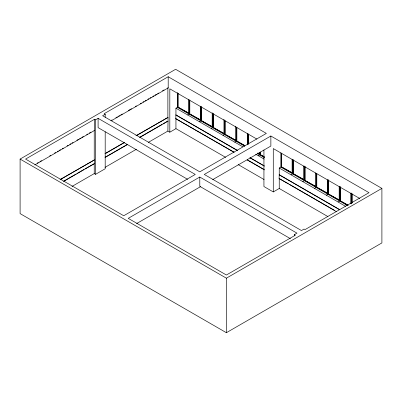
<?xml version="1.0" encoding="UTF-8"?>
<svg xmlns="http://www.w3.org/2000/svg" width="402" height="402" viewBox="0 0 402 402"><rect width="100%" height="100%" fill="white"/><g stroke="black" fill="none" stroke-linecap="round" stroke-linejoin="round"><path stroke-width="0.6" d="M20.1 159.081L175.619 69.295L381.9 188.392L381.9 242.919L226.381 332.705L20.1 213.608L20.1 159.081L226.381 278.179L381.9 188.392M94.555 119.258L25.577 159.081L123.726 215.748L195.277 174.438L98.098 118.329L95.52 119.821L94.555 119.258L94.555 130.424L34.803 164.926M105.193 114.238L102.61 115.726L199.789 171.83L266.35 133.404L168.202 76.742L104.224 113.676L105.193 114.238L105.193 117.369M37.195 163.172L38.28 162.544M39.914 161.604L41.542 160.659M49.687 155.956L50.778 155.328M54.577 153.132L55.667 152.509M57.295 151.564L58.38 150.941M59.466 150.313L60.551 149.685M62.184 148.745L63.27 148.117M67.074 145.921L68.159 145.293M69.787 144.353L70.873 143.725M71.963 143.097L73.048 142.469M76.852 140.278L78.48 139.333M79.566 138.71L80.651 138.082M81.737 137.454L83.37 136.514M86.626 134.63L87.716 134.002M89.344 133.062L90.973 132.122M110.952 120.59L112.037 119.962M115.831 117.771L117.459 116.831M118.54 116.203L119.625 115.58M120.711 114.952L122.339 114.012M128.303 110.57L131.554 108.691M135.348 106.5L136.434 105.877M140.228 103.686L141.313 103.058M142.941 102.118L144.027 101.495M145.112 100.867L146.192 100.239M147.82 99.299L148.906 98.676M149.991 98.048L151.072 97.425M152.7 96.485L153.785 95.857M154.87 95.234L156.494 94.294M157.579 93.666L158.664 93.043M162.458 90.847L164.086 89.912M111.274 120.776L168.202 87.907L168.202 76.742M237.602 150.489L175.94 114.887L175.94 108.188L177.393 107.349L244.768 146.253M177.875 107.073L188.834 113.213L177.875 107.073L177.875 93.37M60.009 179.588L94.395 159.921L94.395 163.644L63.431 181.518M104.987 153.619L123.962 142.665M135.891 135.775L168.041 117.399L168.041 121.123L139.851 137.399M60.717 179.367L94.395 159.921M105.148 153.715L124.665 142.444M136.595 135.554L168.041 117.399M234.195 152.428L175.78 118.701L175.94 114.887M64.355 180.799L76.305 173.9M77.395 173.272L83.912 169.508M84.998 168.88L94.395 163.644M104.987 157.343L127.218 144.509M139.69 137.308L161.916 124.474M163.001 123.846L167.338 121.344M105.148 157.433L127.379 144.599M175.78 118.701L233.818 152.026M187.704 114.982L189.156 114.143L189.156 99.922M189.638 100.158L189.638 113.866L200.598 120.007L200.598 106.304M71.963 186.458L94.234 173.599L95.52 174.342L105.193 168.76L105.193 131.786M104.987 167.393L136.434 149.232M148.363 142.348L167.88 131.077L169.815 132.193L175.94 128.66L225.703 157.388M189.638 113.866L200.598 120.007M199.467 121.771L200.92 120.937L200.92 106.098M201.402 106.952L201.402 120.655L212.362 126.796L212.362 113.093M201.402 120.655L212.362 126.796M211.236 128.565L212.683 127.73L212.683 112.892M213.166 127.449L224.125 133.59L213.166 127.449L213.166 113.746M222.999 135.358L224.447 134.519L224.447 120.298M224.934 134.243L235.889 140.383L224.934 134.243L224.934 120.54M234.763 142.152L236.215 141.313L236.215 127.092M236.698 127.328L236.698 141.032L244.954 145.614M294.39 234.637L296.967 233.145L199.789 177.041L128.238 218.351L226.381 275.018L295.359 235.195L294.39 234.637L294.39 235.889M270.863 136.007L204.286 174.448L301.465 230.552L304.063 229.055L305.028 229.612L369.006 192.674L270.863 136.007L270.863 146.057L212.708 179.634M136.62 223.562L200.749 186.538M257.637 153.127L259.26 154.061L259.421 152.72M258.29 155.735L259.742 154.896L259.742 152.423M260.225 152.127L260.225 154.619L264.164 156.705M339.821 209.693L279.244 174.714L279.244 168.016L280.852 167.086L347.7 205.678M281.34 153.102L281.34 166.805L292.294 172.945L292.294 159.242M336.419 211.633L279.083 178.528L279.244 174.714M279.083 178.528L288.44 183.744M281.34 166.805L292.294 172.945M291.008 174.81L292.621 173.88L292.621 159.659M293.103 159.895L293.103 173.599L304.063 179.739L304.063 166.036M263.933 149.981L263.933 186.533L273.28 191.93L279.244 188.488L327.921 216.593M293.103 173.599L304.063 179.739M302.771 181.598L304.384 180.669L304.384 166.448M304.867 180.392L315.826 186.533L304.867 180.392L304.867 166.066M314.535 188.392L316.148 187.463L316.148 173.242M316.63 187.181L327.59 193.322L316.63 187.181L316.63 173.478M326.298 195.186L327.911 194.256L327.911 180.036M328.394 179.649L328.394 193.975L339.353 200.116L339.353 186.412M328.394 193.975L339.353 200.116M338.067 201.975L339.675 201.045L339.675 186.824M340.162 186.443L340.162 200.769L348.418 205.352M168.202 87.907L167.88 87.721L167.88 117.309M256.898 139.107L169.815 88.832L169.815 132.193M359.825 198.533L273.28 148.569L273.28 191.93M257.803 153.031L259.421 153.966M236.698 141.032L244.793 145.71M260.225 154.619L264.546 157.112M340.162 200.769L347.72 205.131M257.602 153.659L264.556 157.674M175.94 108.188L242.783 146.78M255.617 154.192L264.174 159.132M279.244 168.016L345.549 206.301M250.044 157.669L264.104 165.79M175.78 114.982L237.441 150.584M249.883 157.765L264.486 166.197M279.083 174.81L339.66 209.784M247.341 159.83L264.104 169.513M247.18 159.926L264.486 169.915M289.52 184.372L334.414 210.291M168.041 121.123L167.88 131.077M238.145 164.574L264.104 179.563M187.679 179.352L98.098 127.635L98.098 118.329M290.455 238.687L199.789 186.347L199.789 177.041M94.555 130.424L94.234 130.238L94.234 159.83M352.087 193.764L352.087 203.105M351.926 193.854L351.926 202.578M351.443 193L351.443 203.512M351.117 193.206L351.117 203.794M350.956 193.297L350.956 203.889M340.323 186.97L340.323 200.673M339.193 186.503L339.193 200.211M328.555 180.176L328.555 193.885M327.429 179.714L327.429 193.417M316.791 173.388L316.791 187.091M315.665 172.92L315.665 186.623M305.028 166.594L305.028 180.297M303.902 166.126L303.902 179.835M293.264 159.8L293.264 173.503M292.133 159.338L292.133 173.041M281.5 153.634L281.5 166.714M280.852 152.866L280.852 167.086M279.244 178.438L279.244 188.488M260.385 152.031L260.385 154.524M259.26 152.815L259.26 154.061M248.622 134.027L248.622 143.996M248.461 134.122L248.461 144.087M247.979 133.886L247.979 144.393M247.657 133.469L247.657 144.685M247.496 133.564L247.496 144.775M236.858 127.238L236.858 140.941M235.728 126.148L235.728 140.474M226.381 278.179L226.381 332.705M225.095 121.067L225.095 134.147M223.964 119.354L223.964 133.685M213.326 113.65L213.326 127.354M212.201 113.188L212.201 126.891M201.563 106.862L201.563 120.565M200.437 106.394L200.437 120.097M189.799 100.068L189.799 113.771M188.674 99.601L188.674 113.309M178.036 93.274L178.036 106.977M177.393 92.51L177.393 107.349M175.94 118.61L175.94 128.66M95.52 119.821L95.52 174.342M94.234 163.549L94.234 173.599"/></g></svg>
